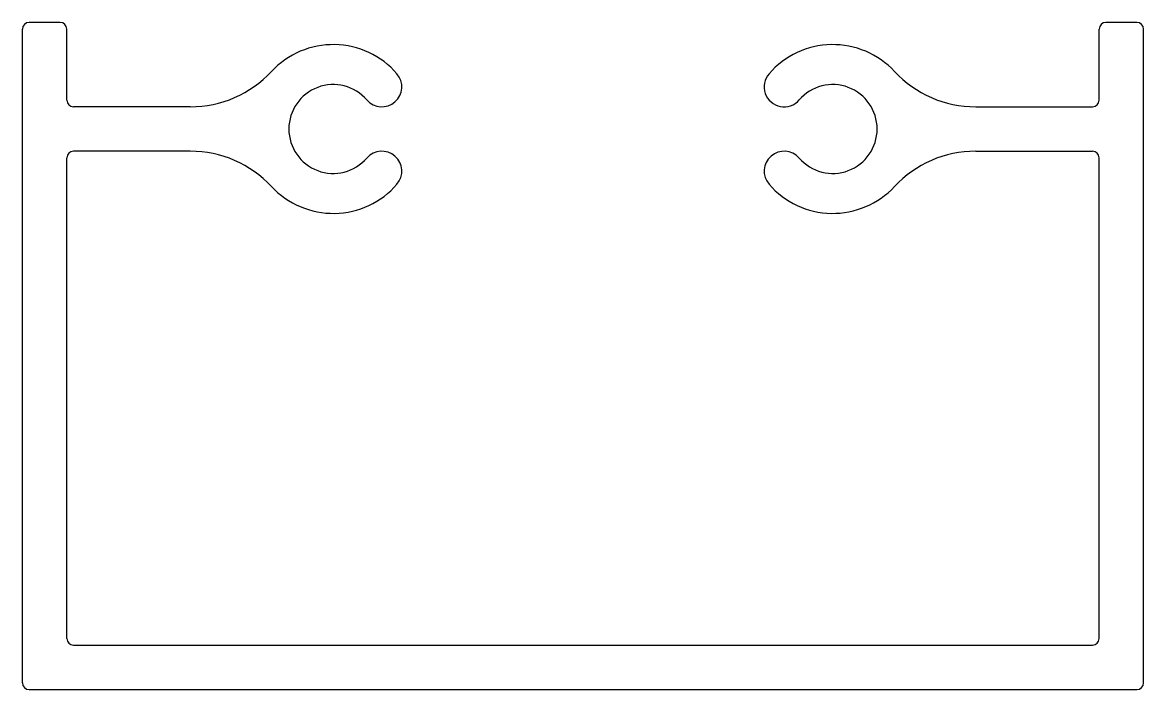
# Model space of a CAD drawing. Extents: x 860 to 910.5, y 482.4 to 512.5.
import ezdxf

# ---------------------------------------------------------------- set-up
doc = ezdxf.new("R2010")
doc.units = 0
doc.layers.get('0').update_dxf_attribs({"linetype": 'CONTINUOUS'})

msp = doc.modelspace()

# ---------------------------------------------------------------- linework, layer by layer
at = {"color": 0}
for p, q in [((860.017, 482.724), (860.017, 512.174)), ((861.717, 512.474), (860.317, 512.474)), ((862.017, 508.974), (862.017, 512.174)), ((908.517, 508.974), (908.517, 512.174)), ((910.217, 512.474), (908.817, 512.474)), ((910.517, 482.724), (910.517, 512.174)), ((867.579, 508.674), (862.317, 508.674)), ((902.954, 508.674), (908.217, 508.674)), ((867.579, 506.674), (862.317, 506.674)), ((902.954, 506.674), (908.217, 506.674)), ((862.017, 484.724), (862.017, 506.374)), ((908.517, 484.724), (908.517, 506.374)), ((862.317, 484.424), (908.217, 484.424)), ((860.317, 482.424), (910.217, 482.424))]:
    msp.add_line(p, q, dxfattribs=at)
for centre, radius, start, end in [((860.317, 512.174), 0.3, 90, 180), ((861.717, 512.174), 0.3, 0, 90), ((908.817, 512.174), 0.3, 90, 180), ((910.217, 512.174), 0.3, 0, 90), ((874.017, 507.674), 3.8, 40.9327, 137.0141), ((896.517, 507.674), 3.8, 42.9859, 139.0673), ((867.579, 513.674), 5, 270, 317.0141), ((876.208, 509.574), 0.9, 220.9327, 40.9327), ((894.326, 509.574), 0.9, 139.0673, 319.0673), ((902.954, 513.674), 5, 222.9859, 270), ((874.017, 507.674), 2, 40.9327, 319.0673), ((896.517, 507.674), 2, 220.9327, 139.0673), ((862.317, 508.974), 0.3, 180, 270), ((908.217, 508.974), 0.3, 270, 0), ((862.317, 506.374), 0.3, 90, 180), ((867.579, 501.674), 5, 42.9859, 90), ((876.208, 505.774), 0.9, 319.0673, 139.0673), ((894.326, 505.774), 0.9, 40.9327, 220.9327), ((902.954, 501.674), 5, 90, 137.0141), ((908.217, 506.374), 0.3, 0, 90), ((874.017, 507.674), 3.8, 222.9859, 319.0673), ((896.517, 507.674), 3.8, 220.9327, 317.0141), ((862.317, 484.724), 0.3, 180, 270), ((908.217, 484.724), 0.3, 270, 0), ((860.317, 482.724), 0.3, 180, 270), ((910.217, 482.724), 0.3, 270, 0)]:
    msp.add_arc(centre, radius, start, end, dxfattribs=at)

doc.saveas('drawing.dxf')
